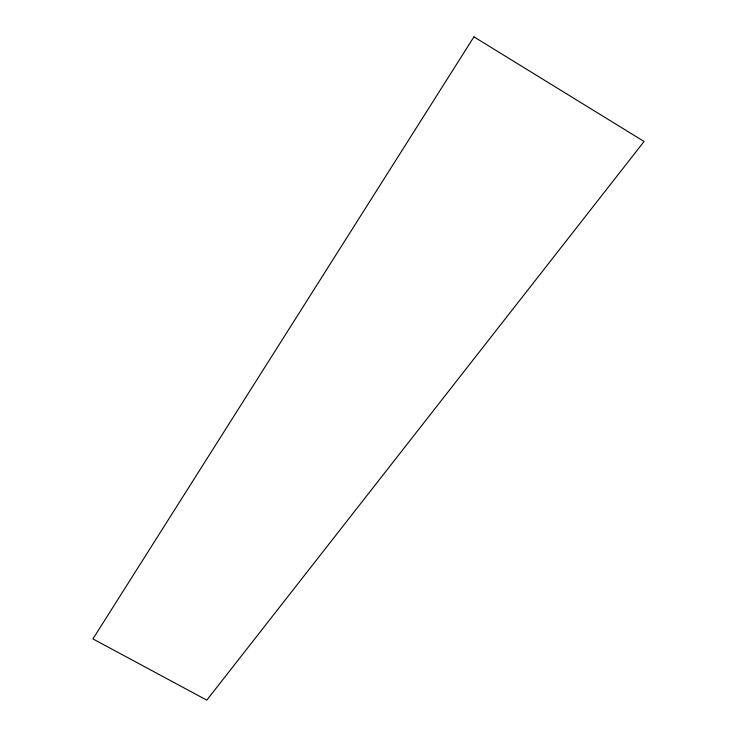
<?xml version="1.0" encoding="UTF-8"?>
<svg xmlns="http://www.w3.org/2000/svg" width="737" height="737" viewBox="0 0 737 737"><rect width="100%" height="100%" fill="white"/><g stroke="black" fill="none" stroke-linecap="round" stroke-linejoin="round"><path stroke-width="1.11" d="M473.937 36.85L92.917 638.915L206.793 700.15L644.083 141.476L473.937 36.85"/></g></svg>
